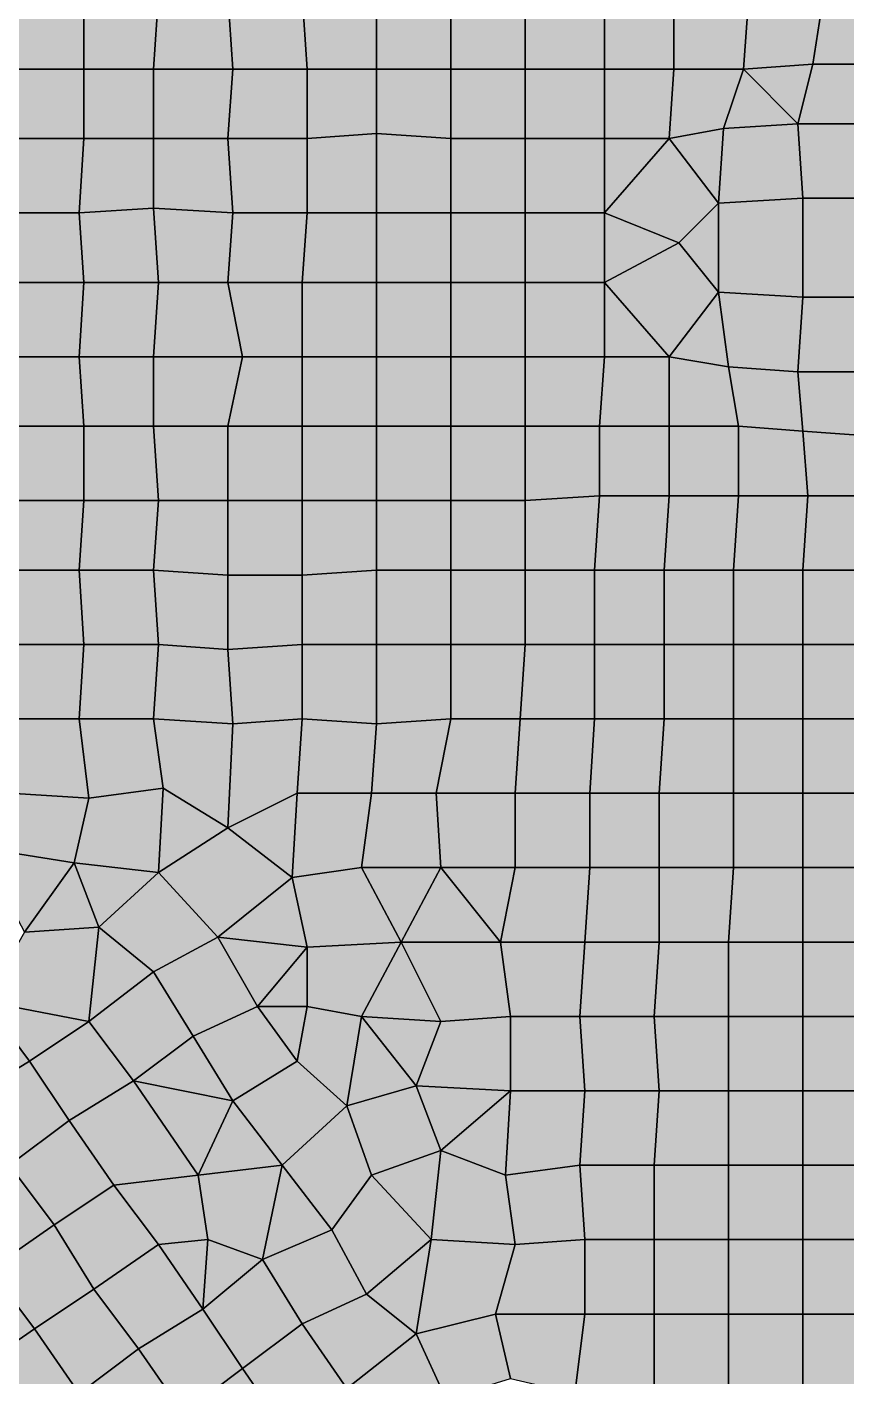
# Model space of a CAD drawing. Header units: metres. Extents: x -7480 to 79269, y -9100 to 45880.
# Drawn here: x 21630 to 24934, y -4550 to 890 of the extents above; entities that cross this region are included whole.
import ezdxf

# ---------------------------------------------------------------- set-up
doc = ezdxf.new("R2010")
doc.units = ezdxf.units.M
for name, color, linetype in [('COLOR_1', 1, 'Continuous'), ('COLOR_181', 181, 'Continuous'), ('COLOR_3', 3, 'Continuous'), ('COLOR_5', 5, 'Continuous')]:
    doc.layers.add(name, color=color, linetype=linetype)

msp = doc.modelspace()

# ---------------------------------------------------------------- hatches: boundary and pattern name
at = {"layer": 'COLOR_1'}
for points in [[(23640, 720), (23960, 720), (23960, 1000), (23640, 1020)], [(23960, 720), (24240, 720), (24240, 1000), (23960, 1000)], [(24240, 720), (24520, 720), (24540, 1000), (24240, 1000)], [(24520, 720), (24800, 740), (24840, 1000), (24540, 1000)], [(24800, 740), (25080, 740), (25160, 1000), (24840, 1000)], [(23640, 440), (23960, 440), (23960, 720), (23640, 720)], [(23960, 440), (24220, 440), (24240, 720), (23960, 720)], [(24220, 440), (24440, 480), (24520, 720), (24240, 720)], [(24440, 480), (24740, 500), (24520, 720)], [(24520, 720), (24740, 500), (24800, 740)], [(24740, 500), (25020, 500), (25080, 740), (24800, 740)], [(23640, 140), (23960, 140), (23960, 440), (23640, 440)], [(23960, 140), (24220, 440), (23960, 440)], [(24260, 20), (24420, -180), (24420, 180)], [(24420, -180), (24760, -200), (24760, 200), (24420, 180)], [(23640, -140), (23960, -140), (23960, 140), (23640, 140)], [(23960, -140), (24260, 20), (23960, 140)], [(23960, -140), (24220, -440), (24420, -180), (24260, 20)], [(23640, -440), (23960, -440), (23960, -140), (23640, -140)], [(23960, -440), (24220, -440), (23960, -140)], [(23640, -720), (23940, -720), (23960, -440), (23640, -440)], [(23940, -720), (24220, -720), (24220, -440), (23960, -440)], [(24220, -720), (24500, -720), (24460, -480), (24220, -440)], [(24460, -480), (24500, -720), (24760, -740), (24740, -500)], [(23640, -1020), (23940, -1000), (23940, -720), (23640, -720)], [(23940, -1000), (24220, -1000), (24220, -720), (23940, -720)], [(24220, -1000), (24500, -1000), (24500, -720), (24220, -720)], [(24500, -1000), (24780, -1000), (24760, -740), (24500, -720)], [(24760, -740), (24780, -1000), (25080, -1000), (25040, -760)], [(23640, -1300), (23920, -1300), (23940, -1000), (23640, -1020)], [(24480, -1300), (24760, -1300), (24780, -1000), (24500, -1000)], [(24760, -1300), (25080, -1300), (25080, -1000), (24780, -1000)], [(24760, -1900), (25080, -1900), (25080, -1600), (24760, -1600)]]:
    msp.add_hatch(color=256, dxfattribs=at).paths.add_polyline_path(points)
at = {"layer": 'COLOR_181'}
for points in [[(21540, 720), (21860, 720), (21860, 1020), (21540, 1020)], [(21860, 720), (22140, 720), (22160, 1020), (21860, 1020)], [(22140, 720), (22460, 720), (22440, 1020), (22160, 1020)], [(22440, 1020), (22460, 720), (22760, 720), (22740, 1020)], [(22740, 1020), (22760, 720), (23040, 720), (23040, 1020)], [(23040, 720), (23340, 720), (23340, 1020), (23040, 1020)], [(23340, 720), (23640, 720), (23640, 1020), (23340, 1020)], [(21540, 440), (21860, 440), (21860, 720), (21540, 720)], [(21860, 440), (22140, 440), (22140, 720), (21860, 720)], [(22140, 440), (22440, 440), (22460, 720), (22140, 720)], [(22440, 440), (22760, 440), (22760, 720), (22460, 720)], [(22760, 440), (23040, 460), (23040, 720), (22760, 720)], [(23040, 460), (23340, 440), (23340, 720), (23040, 720)], [(23340, 440), (23640, 440), (23640, 720), (23340, 720)], [(21540, 140), (21840, 140), (21860, 440), (21540, 440)], [(21840, 140), (22140, 160), (22140, 440), (21860, 440)], [(22140, 160), (22460, 140), (22440, 440), (22140, 440)], [(22440, 440), (22460, 140), (22760, 140), (22760, 440)], [(22760, 140), (23040, 140), (23040, 460), (22760, 440)], [(23040, 140), (23340, 140), (23340, 440), (23040, 460)], [(23340, 140), (23640, 140), (23640, 440), (23340, 440)], [(24760, -200), (25020, -200), (25020, 200), (24760, 200)], [(21540, -140), (21860, -140), (21840, 140), (21540, 140)], [(21840, 140), (21860, -140), (22160, -140), (22140, 160)], [(22140, 160), (22160, -140), (22440, -140), (22460, 140)], [(22440, -140), (22740, -140), (22760, 140), (22460, 140)], [(22740, -140), (23040, -140), (23040, 140), (22760, 140)], [(23040, -140), (23340, -140), (23340, 140), (23040, 140)], [(23340, -140), (23640, -140), (23640, 140), (23340, 140)], [(21540, -440), (21840, -440), (21860, -140), (21540, -140)], [(21840, -440), (22140, -440), (22160, -140), (21860, -140)], [(22140, -440), (22500, -440), (22440, -140), (22160, -140)], [(22440, -140), (22500, -440), (22740, -440), (22740, -140)], [(22740, -440), (23040, -440), (23040, -140), (22740, -140)], [(23040, -440), (23340, -440), (23340, -140), (23040, -140)], [(23340, -440), (23640, -440), (23640, -140), (23340, -140)], [(21540, -720), (21860, -720), (21840, -440), (21540, -440)], [(21840, -440), (21860, -720), (22140, -720), (22140, -440)], [(22140, -720), (22440, -720), (22500, -440), (22140, -440)], [(22440, -720), (22740, -720), (22740, -440), (22500, -440)], [(22740, -720), (23040, -720), (23040, -440), (22740, -440)], [(23040, -720), (23340, -720), (23340, -440), (23040, -440)], [(23340, -720), (23640, -720), (23640, -440), (23340, -440)], [(21540, -1020), (21860, -1020), (21860, -720), (21540, -720)], [(21860, -1020), (22160, -1020), (22140, -720), (21860, -720)], [(22140, -720), (22160, -1020), (22440, -1020), (22440, -720)], [(22440, -1020), (22740, -1020), (22740, -720), (22440, -720)], [(22740, -1020), (23040, -1020), (23040, -720), (22740, -720)], [(23040, -1020), (23340, -1020), (23340, -720), (23040, -720)], [(23340, -1020), (23640, -1020), (23640, -720), (23340, -720)], [(21540, -1300), (21840, -1300), (21860, -1020), (21540, -1020)], [(21840, -1300), (22140, -1300), (22160, -1020), (21860, -1020)], [(22140, -1300), (22440, -1320), (22440, -1020), (22160, -1020)], [(22440, -1320), (22740, -1320), (22740, -1020), (22440, -1020)], [(22740, -1320), (23040, -1300), (23040, -1020), (22740, -1020)], [(23040, -1300), (23340, -1300), (23340, -1020), (23040, -1020)], [(23340, -1300), (23640, -1300), (23640, -1020), (23340, -1020)], [(23920, -1300), (24200, -1300), (24220, -1000), (23940, -1000)], [(24200, -1300), (24480, -1300), (24500, -1000), (24220, -1000)], [(21540, -1300), (21560, -1600), (21860, -1600), (21840, -1300)], [(21840, -1300), (21860, -1600), (22160, -1600), (22140, -1300)], [(22140, -1300), (22160, -1600), (22440, -1620), (22440, -1320)], [(22740, -1600), (23040, -1600), (23040, -1300), (22740, -1320)], [(23040, -1600), (23340, -1600), (23340, -1300), (23040, -1300)], [(23340, -1600), (23640, -1600), (23640, -1300), (23340, -1300)], [(23640, -1600), (23920, -1600), (23920, -1300), (23640, -1300)], [(23920, -1600), (24200, -1600), (24200, -1300), (23920, -1300)], [(24200, -1600), (24480, -1600), (24480, -1300), (24200, -1300)], [(24480, -1600), (24760, -1600), (24760, -1300), (24480, -1300)], [(22440, -1620), (22740, -1600), (22740, -1320), (22440, -1320)], [(21540, -1900), (21840, -1900), (21860, -1600), (21560, -1600)], [(21840, -1900), (22140, -1900), (22160, -1600), (21860, -1600)], [(22140, -1900), (22460, -1920), (22440, -1620), (22160, -1600)], [(22440, -1620), (22460, -1920), (22740, -1900), (22740, -1600)], [(22740, -1900), (23040, -1920), (23040, -1600), (22740, -1600)], [(23040, -1920), (23340, -1900), (23340, -1600), (23040, -1600)], [(23340, -1900), (23620, -1900), (23640, -1600), (23340, -1600)], [(23620, -1900), (23920, -1900), (23920, -1600), (23640, -1600)], [(23920, -1900), (24200, -1900), (24200, -1600), (23920, -1600)], [(24200, -1900), (24480, -1900), (24480, -1600), (24200, -1600)], [(24480, -1900), (24760, -1900), (24760, -1600), (24480, -1600)], [(21540, -1900), (21560, -2200), (21880, -2220), (21840, -1900)], [(21840, -1900), (21880, -2220), (22180, -2180), (22140, -1900)], [(22140, -1900), (22180, -2180), (22440, -2340), (22460, -1920)], [(22440, -2340), (22720, -2200), (22740, -1900), (22460, -1920)], [(22720, -2200), (23020, -2200), (23040, -1920), (22740, -1900)], [(23020, -2200), (23280, -2200), (23340, -1900), (23040, -1920)], [(23280, -2200), (23600, -2200), (23620, -1900), (23340, -1900)], [(23600, -2200), (23900, -2200), (23920, -1900), (23620, -1900)], [(23900, -2200), (24180, -2200), (24200, -1900), (23920, -1900)], [(24180, -2200), (24480, -2200), (24480, -1900), (24200, -1900)], [(24480, -2200), (24760, -2200), (24760, -1900), (24480, -1900)], [(24760, -2200), (25080, -2200), (25080, -1900), (24760, -1900)], [(21440, -2420), (21820, -2480), (21880, -2220), (21560, -2200)], [(21820, -2480), (22160, -2520), (22180, -2180), (21880, -2220)], [(22160, -2520), (22440, -2340), (22180, -2180)], [(22440, -2340), (22700, -2540), (22720, -2200)], [(22700, -2540), (22980, -2500), (23020, -2200), (22720, -2200)], [(22980, -2500), (23300, -2500), (23280, -2200), (23020, -2200)], [(23280, -2200), (23300, -2500), (23600, -2500), (23600, -2200)], [(23600, -2500), (23900, -2500), (23900, -2200), (23600, -2200)], [(23900, -2500), (24180, -2500), (24180, -2200), (23900, -2200)], [(24180, -2500), (24480, -2500), (24480, -2200), (24180, -2200)], [(24480, -2500), (24760, -2500), (24760, -2200), (24480, -2200)], [(24760, -2500), (25080, -2500), (25080, -2200), (24760, -2200)], [(22160, -2520), (22400, -2780), (22700, -2540), (22440, -2340)], [(21440, -2420), (21620, -2760), (21820, -2480)], [(21620, -2760), (21920, -2740), (21820, -2480)], [(21820, -2480), (21920, -2740), (22160, -2520)], [(22700, -2540), (22760, -2820), (23140, -2800), (22980, -2500)], [(22980, -2500), (23140, -2800), (23300, -2500)], [(23140, -2800), (23540, -2800), (23300, -2500)], [(23300, -2500), (23540, -2800), (23600, -2500)], [(23540, -2800), (23880, -2800), (23900, -2500), (23600, -2500)], [(23880, -2800), (24180, -2800), (24180, -2500), (23900, -2500)], [(24180, -2800), (24460, -2800), (24480, -2500), (24180, -2500)], [(24460, -2800), (24760, -2800), (24760, -2500), (24480, -2500)], [(24760, -2800), (25080, -2800), (25080, -2500), (24760, -2500)], [(21920, -2740), (22140, -2920), (22400, -2780), (22160, -2520)], [(22400, -2780), (22760, -2820), (22700, -2540)], [(21460, -3040), (21880, -3120), (21920, -2740), (21620, -2760)], [(21880, -3120), (22140, -2920), (21920, -2740)], [(22140, -2920), (22300, -3180), (22560, -3060), (22400, -2780)], [(22400, -2780), (22560, -3060), (22760, -2820)], [(22560, -3060), (22760, -3060), (22760, -2820)], [(22760, -3060), (22980, -3100), (23140, -2800), (22760, -2820)], [(22980, -3100), (23300, -3120), (23140, -2800)], [(23140, -2800), (23300, -3120), (23580, -3100), (23540, -2800)], [(23540, -2800), (23580, -3100), (23860, -3100), (23880, -2800)], [(23860, -3100), (24160, -3100), (24180, -2800), (23880, -2800)], [(24160, -3100), (24460, -3100), (24460, -2800), (24180, -2800)], [(24460, -3100), (24760, -3100), (24760, -2800), (24460, -2800)], [(24760, -3100), (25080, -3100), (25080, -2800), (24760, -2800)], [(21880, -3120), (22060, -3360), (22300, -3180), (22140, -2920)], [(21220, -3200), (21380, -3440), (21640, -3280), (21460, -3040)], [(21460, -3040), (21640, -3280), (21880, -3120)], [(22300, -3180), (22460, -3440), (22720, -3280), (22560, -3060)], [(22560, -3060), (22720, -3280), (22760, -3060)], [(22720, -3280), (22920, -3460), (22980, -3100), (22760, -3060)], [(22920, -3460), (23200, -3380), (22980, -3100)], [(22980, -3100), (23200, -3380), (23300, -3120)], [(23200, -3380), (23580, -3400), (23580, -3100), (23300, -3120)], [(23580, -3400), (23880, -3400), (23860, -3100), (23580, -3100)], [(23860, -3100), (23880, -3400), (24180, -3400), (24160, -3100)], [(24160, -3100), (24180, -3400), (24460, -3400), (24460, -3100)], [(24460, -3400), (24760, -3400), (24760, -3100), (24460, -3100)], [(24760, -3400), (25080, -3400), (25080, -3100), (24760, -3100)], [(21640, -3280), (21800, -3520), (22060, -3360), (21880, -3120)], [(22060, -3360), (22460, -3440), (22300, -3180)], [(21380, -3440), (21560, -3700), (21800, -3520), (21640, -3280)], [(22460, -3440), (22660, -3700), (22920, -3460), (22720, -3280)], [(21800, -3520), (21980, -3780), (22320, -3740), (22060, -3360)], [(22060, -3360), (22320, -3740), (22460, -3440)], [(22920, -3460), (23020, -3740), (23300, -3640), (23200, -3380)], [(23200, -3380), (23300, -3640), (23580, -3400)], [(23300, -3640), (23560, -3740), (23580, -3400)], [(23560, -3740), (23860, -3700), (23880, -3400), (23580, -3400)], [(23860, -3700), (24160, -3700), (24180, -3400), (23880, -3400)], [(24160, -3700), (24460, -3700), (24460, -3400), (24180, -3400)], [(24460, -3700), (24760, -3700), (24760, -3400), (24460, -3400)], [(24760, -3700), (25080, -3700), (25080, -3400), (24760, -3400)], [(22320, -3740), (22660, -3700), (22460, -3440)], [(22660, -3700), (22860, -3960), (23020, -3740), (22920, -3460)], [(21560, -3700), (21740, -3940), (21980, -3780), (21800, -3520)], [(23020, -3740), (23260, -4000), (23300, -3640)], [(23260, -4000), (23600, -4020), (23560, -3740), (23300, -3640)], [(21320, -3860), (21480, -4120), (21740, -3940), (21560, -3700)], [(21980, -3780), (22160, -4020), (22360, -4000), (22320, -3740)], [(22320, -3740), (22360, -4000), (22580, -4080), (22660, -3700)], [(22580, -4080), (22860, -3960), (22660, -3700)], [(22860, -3960), (23000, -4220), (23260, -4000), (23020, -3740)], [(23560, -3740), (23600, -4020), (23880, -4000), (23860, -3700)], [(23860, -3700), (23880, -4000), (24160, -4000), (24160, -3700)], [(24160, -4000), (24460, -4000), (24460, -3700), (24160, -3700)], [(24460, -4000), (24760, -4000), (24760, -3700), (24460, -3700)], [(24760, -4000), (25060, -4000), (25080, -3700), (24760, -3700)], [(21740, -3940), (21900, -4200), (22160, -4020), (21980, -3780)], [(21480, -4120), (21660, -4360), (21900, -4200), (21740, -3940)], [(22580, -4080), (22740, -4340), (23000, -4220), (22860, -3960)], [(21900, -4200), (22080, -4440), (22340, -4280), (22160, -4020)], [(22160, -4020), (22340, -4280), (22360, -4000)], [(22340, -4280), (22580, -4080), (22360, -4000)], [(23000, -4220), (23200, -4380), (23260, -4000)], [(23200, -4380), (23520, -4300), (23600, -4020), (23260, -4000)], [(23520, -4300), (23880, -4300), (23880, -4000), (23600, -4020)], [(23880, -4300), (24160, -4300), (24160, -4000), (23880, -4000)], [(24160, -4300), (24460, -4300), (24460, -4000), (24160, -4000)], [(24460, -4300), (24760, -4300), (24760, -4000), (24460, -4000)], [(24760, -4300), (25060, -4300), (25060, -4000), (24760, -4000)], [(22340, -4280), (22500, -4520), (22740, -4340), (22580, -4080)], [(21240, -4280), (21400, -4540), (21660, -4360), (21480, -4120)], [(21660, -4360), (21840, -4620), (22080, -4440), (21900, -4200)], [(22740, -4340), (22920, -4600), (23200, -4380), (23000, -4220)], [(22080, -4440), (22260, -4700), (22500, -4520), (22340, -4280)], [(22500, -4520), (22680, -4780), (22920, -4600), (22740, -4340)], [(23200, -4380), (23320, -4640), (23580, -4560), (23520, -4300)], [(23520, -4300), (23580, -4560), (23840, -4620), (23880, -4300)], [(23840, -4620), (24160, -4600), (24160, -4300), (23880, -4300)], [(24160, -4600), (24460, -4600), (24460, -4300), (24160, -4300)], [(24460, -4600), (24760, -4600), (24760, -4300), (24460, -4300)], [(24760, -4600), (25060, -4600), (25060, -4300), (24760, -4300)], [(21400, -4540), (21580, -4780), (21840, -4620), (21660, -4360)], [(22920, -4600), (23120, -4860), (23320, -4640), (23200, -4380)], [(21840, -4620), (22000, -4860), (22260, -4700), (22080, -4440)], [(22260, -4700), (22420, -4940), (22680, -4780), (22500, -4520)]]:
    msp.add_hatch(color=256, dxfattribs=at).paths.add_polyline_path(points)
at = {"layer": 'COLOR_3'}
for points in [[(24740, 500), (24760, 200), (25020, 200), (25020, 500)], [(23960, 140), (24260, 20), (24420, 180), (24220, 440)], [(24220, 440), (24420, 180), (24440, 480)], [(24220, -440), (24460, -480), (24420, -180)], [(24740, -500), (24760, -740), (25040, -760), (25020, -500)], [(24760, -1600), (25080, -1600), (25080, -1300), (24760, -1300)]]:
    msp.add_hatch(color=256, dxfattribs=at).paths.add_polyline_path(points)
at = {"layer": 'COLOR_5'}
for points in [[(24420, 180), (24760, 200), (24740, 500), (24440, 480)], [(24420, -180), (24460, -480), (24740, -500), (24760, -200)], [(24740, -500), (25020, -500), (25020, -200), (24760, -200)]]:
    msp.add_hatch(color=256, dxfattribs=at).paths.add_polyline_path(points)

# ---------------------------------------------------------------- linework, layer by layer
at = {"layer": 'COLOR_1'}
for points in [[(23640, 720), (23960, 720), (23960, 1000), (23640, 1020)], [(23960, 720), (24240, 720), (24240, 1000), (23960, 1000)], [(24240, 720), (24520, 720), (24540, 1000), (24240, 1000)], [(24520, 720), (24800, 740), (24840, 1000), (24540, 1000)], [(24800, 740), (25080, 740), (25160, 1000), (24840, 1000)], [(23640, 440), (23960, 440), (23960, 720), (23640, 720)], [(23960, 440), (24220, 440), (24240, 720), (23960, 720)], [(24220, 440), (24440, 480), (24520, 720), (24240, 720)], [(24440, 480), (24740, 500), (24520, 720)], [(24520, 720), (24740, 500), (24800, 740)], [(24740, 500), (25020, 500), (25080, 740), (24800, 740)], [(23640, 140), (23960, 140), (23960, 440), (23640, 440)], [(23960, 140), (24220, 440), (23960, 440)], [(24260, 20), (24420, -180), (24420, 180)], [(24420, -180), (24760, -200), (24760, 200), (24420, 180)], [(23640, -140), (23960, -140), (23960, 140), (23640, 140)], [(23960, -140), (24260, 20), (23960, 140)], [(23960, -140), (24220, -440), (24420, -180), (24260, 20)], [(23640, -440), (23960, -440), (23960, -140), (23640, -140)], [(23960, -440), (24220, -440), (23960, -140)], [(23640, -720), (23940, -720), (23960, -440), (23640, -440)], [(23940, -720), (24220, -720), (24220, -440), (23960, -440)], [(24220, -720), (24500, -720), (24460, -480), (24220, -440)], [(24460, -480), (24500, -720), (24760, -740), (24740, -500)], [(23640, -1020), (23940, -1000), (23940, -720), (23640, -720)], [(23940, -1000), (24220, -1000), (24220, -720), (23940, -720)], [(24220, -1000), (24500, -1000), (24500, -720), (24220, -720)], [(24500, -1000), (24780, -1000), (24760, -740), (24500, -720)], [(24760, -740), (24780, -1000), (25080, -1000), (25040, -760)], [(23640, -1300), (23920, -1300), (23940, -1000), (23640, -1020)], [(24480, -1300), (24760, -1300), (24780, -1000), (24500, -1000)], [(24760, -1300), (25080, -1300), (25080, -1000), (24780, -1000)], [(24760, -1900), (25080, -1900), (25080, -1600), (24760, -1600)]]:
    msp.add_lwpolyline(points, close=True, dxfattribs=at)
at = {"layer": 'COLOR_181'}
for points in [[(21540, 720), (21860, 720), (21860, 1020), (21540, 1020)], [(21860, 720), (22140, 720), (22160, 1020), (21860, 1020)], [(22140, 720), (22460, 720), (22440, 1020), (22160, 1020)], [(22440, 1020), (22460, 720), (22760, 720), (22740, 1020)], [(22740, 1020), (22760, 720), (23040, 720), (23040, 1020)], [(23040, 720), (23340, 720), (23340, 1020), (23040, 1020)], [(23340, 720), (23640, 720), (23640, 1020), (23340, 1020)], [(21540, 440), (21860, 440), (21860, 720), (21540, 720)], [(21860, 440), (22140, 440), (22140, 720), (21860, 720)], [(22140, 440), (22440, 440), (22460, 720), (22140, 720)], [(22440, 440), (22760, 440), (22760, 720), (22460, 720)], [(22760, 440), (23040, 460), (23040, 720), (22760, 720)], [(23040, 460), (23340, 440), (23340, 720), (23040, 720)], [(23340, 440), (23640, 440), (23640, 720), (23340, 720)], [(21540, 140), (21840, 140), (21860, 440), (21540, 440)], [(21840, 140), (22140, 160), (22140, 440), (21860, 440)], [(22140, 160), (22460, 140), (22440, 440), (22140, 440)], [(22440, 440), (22460, 140), (22760, 140), (22760, 440)], [(22760, 140), (23040, 140), (23040, 460), (22760, 440)], [(23040, 140), (23340, 140), (23340, 440), (23040, 460)], [(23340, 140), (23640, 140), (23640, 440), (23340, 440)], [(24760, -200), (25020, -200), (25020, 200), (24760, 200)], [(21540, -140), (21860, -140), (21840, 140), (21540, 140)], [(21840, 140), (21860, -140), (22160, -140), (22140, 160)], [(22140, 160), (22160, -140), (22440, -140), (22460, 140)], [(22440, -140), (22740, -140), (22760, 140), (22460, 140)], [(22740, -140), (23040, -140), (23040, 140), (22760, 140)], [(23040, -140), (23340, -140), (23340, 140), (23040, 140)], [(23340, -140), (23640, -140), (23640, 140), (23340, 140)], [(21540, -440), (21840, -440), (21860, -140), (21540, -140)], [(21840, -440), (22140, -440), (22160, -140), (21860, -140)], [(22140, -440), (22500, -440), (22440, -140), (22160, -140)], [(22440, -140), (22500, -440), (22740, -440), (22740, -140)], [(22740, -440), (23040, -440), (23040, -140), (22740, -140)], [(23040, -440), (23340, -440), (23340, -140), (23040, -140)], [(23340, -440), (23640, -440), (23640, -140), (23340, -140)], [(21540, -720), (21860, -720), (21840, -440), (21540, -440)], [(21840, -440), (21860, -720), (22140, -720), (22140, -440)], [(22140, -720), (22440, -720), (22500, -440), (22140, -440)], [(22440, -720), (22740, -720), (22740, -440), (22500, -440)], [(22740, -720), (23040, -720), (23040, -440), (22740, -440)], [(23040, -720), (23340, -720), (23340, -440), (23040, -440)], [(23340, -720), (23640, -720), (23640, -440), (23340, -440)], [(21540, -1020), (21860, -1020), (21860, -720), (21540, -720)], [(21860, -1020), (22160, -1020), (22140, -720), (21860, -720)], [(22140, -720), (22160, -1020), (22440, -1020), (22440, -720)], [(22440, -1020), (22740, -1020), (22740, -720), (22440, -720)], [(22740, -1020), (23040, -1020), (23040, -720), (22740, -720)], [(23040, -1020), (23340, -1020), (23340, -720), (23040, -720)], [(23340, -1020), (23640, -1020), (23640, -720), (23340, -720)], [(21540, -1300), (21840, -1300), (21860, -1020), (21540, -1020)], [(21840, -1300), (22140, -1300), (22160, -1020), (21860, -1020)], [(22140, -1300), (22440, -1320), (22440, -1020), (22160, -1020)], [(22440, -1320), (22740, -1320), (22740, -1020), (22440, -1020)], [(22740, -1320), (23040, -1300), (23040, -1020), (22740, -1020)], [(23040, -1300), (23340, -1300), (23340, -1020), (23040, -1020)], [(23340, -1300), (23640, -1300), (23640, -1020), (23340, -1020)], [(23920, -1300), (24200, -1300), (24220, -1000), (23940, -1000)], [(24200, -1300), (24480, -1300), (24500, -1000), (24220, -1000)], [(21540, -1300), (21560, -1600), (21860, -1600), (21840, -1300)], [(21840, -1300), (21860, -1600), (22160, -1600), (22140, -1300)], [(22140, -1300), (22160, -1600), (22440, -1620), (22440, -1320)], [(22740, -1600), (23040, -1600), (23040, -1300), (22740, -1320)], [(23040, -1600), (23340, -1600), (23340, -1300), (23040, -1300)], [(23340, -1600), (23640, -1600), (23640, -1300), (23340, -1300)], [(23640, -1600), (23920, -1600), (23920, -1300), (23640, -1300)], [(23920, -1600), (24200, -1600), (24200, -1300), (23920, -1300)], [(24200, -1600), (24480, -1600), (24480, -1300), (24200, -1300)], [(24480, -1600), (24760, -1600), (24760, -1300), (24480, -1300)], [(22440, -1620), (22740, -1600), (22740, -1320), (22440, -1320)], [(21540, -1900), (21840, -1900), (21860, -1600), (21560, -1600)], [(21840, -1900), (22140, -1900), (22160, -1600), (21860, -1600)], [(22140, -1900), (22460, -1920), (22440, -1620), (22160, -1600)], [(22440, -1620), (22460, -1920), (22740, -1900), (22740, -1600)], [(22740, -1900), (23040, -1920), (23040, -1600), (22740, -1600)], [(23040, -1920), (23340, -1900), (23340, -1600), (23040, -1600)], [(23340, -1900), (23620, -1900), (23640, -1600), (23340, -1600)], [(23620, -1900), (23920, -1900), (23920, -1600), (23640, -1600)], [(23920, -1900), (24200, -1900), (24200, -1600), (23920, -1600)], [(24200, -1900), (24480, -1900), (24480, -1600), (24200, -1600)], [(24480, -1900), (24760, -1900), (24760, -1600), (24480, -1600)], [(21540, -1900), (21560, -2200), (21880, -2220), (21840, -1900)], [(21840, -1900), (21880, -2220), (22180, -2180), (22140, -1900)], [(22140, -1900), (22180, -2180), (22440, -2340), (22460, -1920)], [(22440, -2340), (22720, -2200), (22740, -1900), (22460, -1920)], [(22720, -2200), (23020, -2200), (23040, -1920), (22740, -1900)], [(23020, -2200), (23280, -2200), (23340, -1900), (23040, -1920)], [(23280, -2200), (23600, -2200), (23620, -1900), (23340, -1900)], [(23600, -2200), (23900, -2200), (23920, -1900), (23620, -1900)], [(23900, -2200), (24180, -2200), (24200, -1900), (23920, -1900)], [(24180, -2200), (24480, -2200), (24480, -1900), (24200, -1900)], [(24480, -2200), (24760, -2200), (24760, -1900), (24480, -1900)], [(24760, -2200), (25080, -2200), (25080, -1900), (24760, -1900)], [(21440, -2420), (21820, -2480), (21880, -2220), (21560, -2200)], [(21820, -2480), (22160, -2520), (22180, -2180), (21880, -2220)], [(22160, -2520), (22440, -2340), (22180, -2180)], [(22440, -2340), (22700, -2540), (22720, -2200)], [(22700, -2540), (22980, -2500), (23020, -2200), (22720, -2200)], [(22980, -2500), (23300, -2500), (23280, -2200), (23020, -2200)], [(23280, -2200), (23300, -2500), (23600, -2500), (23600, -2200)], [(23600, -2500), (23900, -2500), (23900, -2200), (23600, -2200)], [(23900, -2500), (24180, -2500), (24180, -2200), (23900, -2200)], [(24180, -2500), (24480, -2500), (24480, -2200), (24180, -2200)], [(24480, -2500), (24760, -2500), (24760, -2200), (24480, -2200)], [(24760, -2500), (25080, -2500), (25080, -2200), (24760, -2200)], [(22160, -2520), (22400, -2780), (22700, -2540), (22440, -2340)], [(21440, -2420), (21620, -2760), (21820, -2480)], [(21620, -2760), (21920, -2740), (21820, -2480)], [(21820, -2480), (21920, -2740), (22160, -2520)], [(22700, -2540), (22760, -2820), (23140, -2800), (22980, -2500)], [(22980, -2500), (23140, -2800), (23300, -2500)], [(23140, -2800), (23540, -2800), (23300, -2500)], [(23300, -2500), (23540, -2800), (23600, -2500)], [(23540, -2800), (23880, -2800), (23900, -2500), (23600, -2500)], [(23880, -2800), (24180, -2800), (24180, -2500), (23900, -2500)], [(24180, -2800), (24460, -2800), (24480, -2500), (24180, -2500)], [(24460, -2800), (24760, -2800), (24760, -2500), (24480, -2500)], [(24760, -2800), (25080, -2800), (25080, -2500), (24760, -2500)], [(21920, -2740), (22140, -2920), (22400, -2780), (22160, -2520)], [(22400, -2780), (22760, -2820), (22700, -2540)], [(21460, -3040), (21880, -3120), (21920, -2740), (21620, -2760)], [(21880, -3120), (22140, -2920), (21920, -2740)], [(22140, -2920), (22300, -3180), (22560, -3060), (22400, -2780)], [(22400, -2780), (22560, -3060), (22760, -2820)], [(22560, -3060), (22760, -3060), (22760, -2820)], [(22760, -3060), (22980, -3100), (23140, -2800), (22760, -2820)], [(22980, -3100), (23300, -3120), (23140, -2800)], [(23140, -2800), (23300, -3120), (23580, -3100), (23540, -2800)], [(23540, -2800), (23580, -3100), (23860, -3100), (23880, -2800)], [(23860, -3100), (24160, -3100), (24180, -2800), (23880, -2800)], [(24160, -3100), (24460, -3100), (24460, -2800), (24180, -2800)], [(24460, -3100), (24760, -3100), (24760, -2800), (24460, -2800)], [(24760, -3100), (25080, -3100), (25080, -2800), (24760, -2800)], [(21880, -3120), (22060, -3360), (22300, -3180), (22140, -2920)], [(21220, -3200), (21380, -3440), (21640, -3280), (21460, -3040)], [(21460, -3040), (21640, -3280), (21880, -3120)], [(22300, -3180), (22460, -3440), (22720, -3280), (22560, -3060)], [(22560, -3060), (22720, -3280), (22760, -3060)], [(22720, -3280), (22920, -3460), (22980, -3100), (22760, -3060)], [(22920, -3460), (23200, -3380), (22980, -3100)], [(22980, -3100), (23200, -3380), (23300, -3120)], [(23200, -3380), (23580, -3400), (23580, -3100), (23300, -3120)], [(23580, -3400), (23880, -3400), (23860, -3100), (23580, -3100)], [(23860, -3100), (23880, -3400), (24180, -3400), (24160, -3100)], [(24160, -3100), (24180, -3400), (24460, -3400), (24460, -3100)], [(24460, -3400), (24760, -3400), (24760, -3100), (24460, -3100)], [(24760, -3400), (25080, -3400), (25080, -3100), (24760, -3100)], [(21640, -3280), (21800, -3520), (22060, -3360), (21880, -3120)], [(22060, -3360), (22460, -3440), (22300, -3180)], [(21380, -3440), (21560, -3700), (21800, -3520), (21640, -3280)], [(22460, -3440), (22660, -3700), (22920, -3460), (22720, -3280)], [(21800, -3520), (21980, -3780), (22320, -3740), (22060, -3360)], [(22060, -3360), (22320, -3740), (22460, -3440)], [(22920, -3460), (23020, -3740), (23300, -3640), (23200, -3380)], [(23200, -3380), (23300, -3640), (23580, -3400)], [(23300, -3640), (23560, -3740), (23580, -3400)], [(23560, -3740), (23860, -3700), (23880, -3400), (23580, -3400)], [(23860, -3700), (24160, -3700), (24180, -3400), (23880, -3400)], [(24160, -3700), (24460, -3700), (24460, -3400), (24180, -3400)], [(24460, -3700), (24760, -3700), (24760, -3400), (24460, -3400)], [(24760, -3700), (25080, -3700), (25080, -3400), (24760, -3400)], [(22320, -3740), (22660, -3700), (22460, -3440)], [(22660, -3700), (22860, -3960), (23020, -3740), (22920, -3460)], [(21560, -3700), (21740, -3940), (21980, -3780), (21800, -3520)], [(23020, -3740), (23260, -4000), (23300, -3640)], [(23260, -4000), (23600, -4020), (23560, -3740), (23300, -3640)], [(21320, -3860), (21480, -4120), (21740, -3940), (21560, -3700)], [(21980, -3780), (22160, -4020), (22360, -4000), (22320, -3740)], [(22320, -3740), (22360, -4000), (22580, -4080), (22660, -3700)], [(22580, -4080), (22860, -3960), (22660, -3700)], [(22860, -3960), (23000, -4220), (23260, -4000), (23020, -3740)], [(23560, -3740), (23600, -4020), (23880, -4000), (23860, -3700)], [(23860, -3700), (23880, -4000), (24160, -4000), (24160, -3700)], [(24160, -4000), (24460, -4000), (24460, -3700), (24160, -3700)], [(24460, -4000), (24760, -4000), (24760, -3700), (24460, -3700)], [(24760, -4000), (25060, -4000), (25080, -3700), (24760, -3700)], [(21740, -3940), (21900, -4200), (22160, -4020), (21980, -3780)], [(21480, -4120), (21660, -4360), (21900, -4200), (21740, -3940)], [(22580, -4080), (22740, -4340), (23000, -4220), (22860, -3960)], [(21900, -4200), (22080, -4440), (22340, -4280), (22160, -4020)], [(22160, -4020), (22340, -4280), (22360, -4000)], [(22340, -4280), (22580, -4080), (22360, -4000)], [(23000, -4220), (23200, -4380), (23260, -4000)], [(23200, -4380), (23520, -4300), (23600, -4020), (23260, -4000)], [(23520, -4300), (23880, -4300), (23880, -4000), (23600, -4020)], [(23880, -4300), (24160, -4300), (24160, -4000), (23880, -4000)], [(24160, -4300), (24460, -4300), (24460, -4000), (24160, -4000)], [(24460, -4300), (24760, -4300), (24760, -4000), (24460, -4000)], [(24760, -4300), (25060, -4300), (25060, -4000), (24760, -4000)], [(22340, -4280), (22500, -4520), (22740, -4340), (22580, -4080)], [(21240, -4280), (21400, -4540), (21660, -4360), (21480, -4120)], [(21660, -4360), (21840, -4620), (22080, -4440), (21900, -4200)], [(22740, -4340), (22920, -4600), (23200, -4380), (23000, -4220)], [(22080, -4440), (22260, -4700), (22500, -4520), (22340, -4280)], [(22500, -4520), (22680, -4780), (22920, -4600), (22740, -4340)], [(23200, -4380), (23320, -4640), (23580, -4560), (23520, -4300)], [(23520, -4300), (23580, -4560), (23840, -4620), (23880, -4300)], [(23840, -4620), (24160, -4600), (24160, -4300), (23880, -4300)], [(24160, -4600), (24460, -4600), (24460, -4300), (24160, -4300)], [(24460, -4600), (24760, -4600), (24760, -4300), (24460, -4300)], [(24760, -4600), (25060, -4600), (25060, -4300), (24760, -4300)], [(21400, -4540), (21580, -4780), (21840, -4620), (21660, -4360)], [(22920, -4600), (23120, -4860), (23320, -4640), (23200, -4380)], [(21840, -4620), (22000, -4860), (22260, -4700), (22080, -4440)], [(22260, -4700), (22420, -4940), (22680, -4780), (22500, -4520)]]:
    msp.add_lwpolyline(points, close=True, dxfattribs=at)
at = {"layer": 'COLOR_3'}
for points in [[(24740, 500), (24760, 200), (25020, 200), (25020, 500)], [(23960, 140), (24260, 20), (24420, 180), (24220, 440)], [(24220, 440), (24420, 180), (24440, 480)], [(24220, -440), (24460, -480), (24420, -180)], [(24740, -500), (24760, -740), (25040, -760), (25020, -500)], [(24760, -1600), (25080, -1600), (25080, -1300), (24760, -1300)]]:
    msp.add_lwpolyline(points, close=True, dxfattribs=at)
at = {"layer": 'COLOR_5'}
for points in [[(24420, 180), (24760, 200), (24740, 500), (24440, 480)], [(24420, -180), (24460, -480), (24740, -500), (24760, -200)], [(24740, -500), (25020, -500), (25020, -200), (24760, -200)]]:
    msp.add_lwpolyline(points, close=True, dxfattribs=at)

doc.saveas('drawing.dxf')
